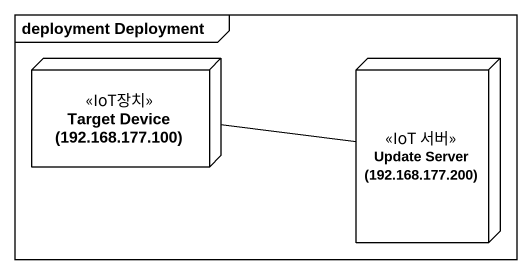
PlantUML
@startuml
mainframe deployment Deployment
node "Target Device (192.168.177.100)" as Target_Device_192_168_177 <<IoT장치>>
node "Update Server (192.168.177.200)" as Update_Server_192_168_177 <<IoT 서버>>
Target_Device_192_168_177 -right- Update_Server_192_168_177
@enduml
